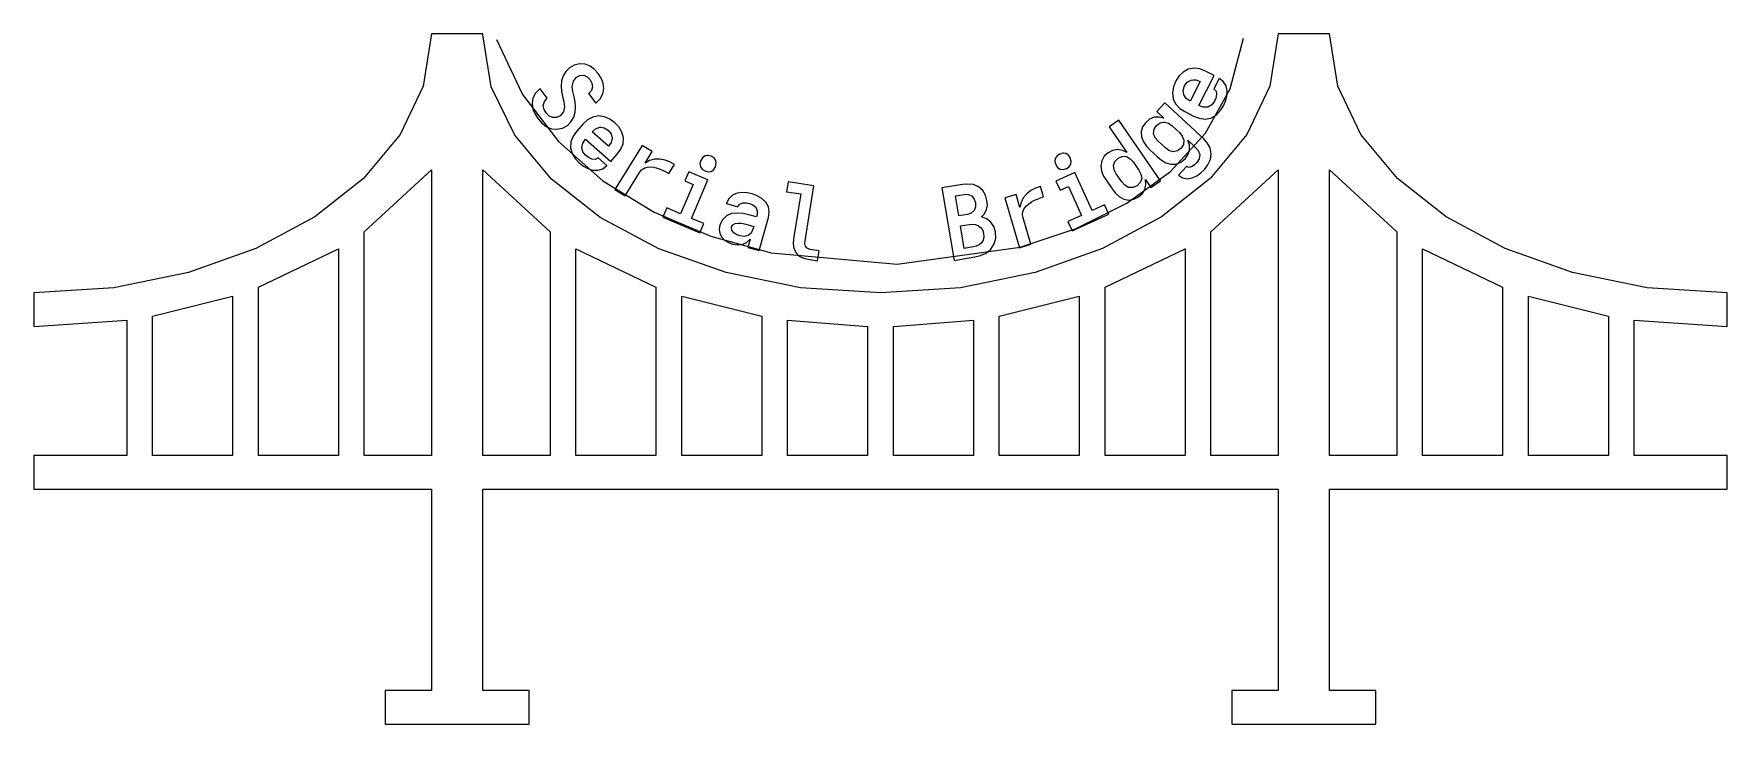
# Model space of a CAD drawing. Extents: x 0.5 to 32.2, y 0.5 to 13.4.
import ezdxf

# ---------------------------------------------------------------- set-up
doc = ezdxf.new("R2010")
doc.units = 0

msp = doc.modelspace()

# ---------------------------------------------------------------- linework, layer by layer
at = {"layer": 'g23', "color": 7}
for points in [[(7.942968, 13.436707), (7.791668, 12.461151), (7.357847, 11.551946), (6.671628, 10.728733), (5.76313, 10.011151), (4.662476, 9.418843), (3.399786, 8.971449), (2.005181, 8.688609), (0.508784, 8.589965), (0.508784, 7.961578), (2.246148, 8.0794), (2.246148, 5.55035), (0.508784, 5.55035), (0.508784, 4.921964), (7.942968, 4.921964), (7.942968, 1.152677), (7.079454, 1.152677), (7.079454, 0.52429), (9.770767, 0.52429), (9.770767, 1.152677), (8.907252, 1.152677), (8.907252, 4.921964), (23.776138, 4.921964), (23.776138, 1.152677), (22.912623, 1.152677), (22.912623, 0.52429), (25.603936, 0.52429), (25.603936, 1.152677), (24.739906, 1.152677), (24.739906, 4.921964), (32.174608, 4.921964), (32.174608, 5.55035), (30.436727, 5.55035), (30.436727, 8.0794), (32.174608, 7.961578), (32.174608, 8.589965), (30.678204, 8.688609), (29.283549, 8.971449), (28.020778, 9.418843), (26.920025, 10.011151), (26.011426, 10.728733), (25.325116, 11.551946), (24.891231, 12.461151), (24.739906, 13.436707), (23.776138, 13.436707), (23.624813, 12.461151), (23.190928, 11.551946), (22.504619, 10.728733), (21.59602, 10.011151), (20.495267, 9.418843), (19.232495, 8.971449), (17.83784, 8.688609), (16.341437, 8.589965), (14.848713, 8.688123), (13.45718, 8.969602), (12.196736, 9.414908), (11.097279, 10.004547), (10.188704, 10.719025), (9.50091, 11.538848), (9.063794, 12.444522), (8.907252, 13.416553), (8.907252, 13.436707), (7.942968, 13.436707)], [(9.162374, 13.331147), (9.64665, 12.302199), (10.318293, 11.422053), (11.148252, 10.688268), (12.107479, 10.098402), (13.166925, 9.650014), (14.297541, 9.340661), (16.656088, 9.129298), (18.950728, 9.444778), (20.00146, 9.79398), (20.949069, 10.267568), (21.764506, 10.8631), (22.418721, 11.578134), (22.882667, 12.41023), (23.127292, 13.356944)], [(10.713864, 12.877567), (10.614128, 12.853796), (10.526278, 12.803154), (10.454964, 12.732873), (10.404838, 12.65019), (10.377449, 12.556657), (10.368664, 12.460537), (10.374866, 12.362352), (10.39657, 12.265717), (10.419824, 12.170633), (10.43171, 12.073998), (10.410522, 11.978396), (10.353678, 11.901914), (10.283915, 11.870391), (10.20795, 11.871425), (10.141805, 11.905532), (10.090645, 11.960309), (10.051371, 12.024387), (10.035868, 12.097252), (10.055505, 12.170633), (10.104597, 12.22696), (10.110282, 12.23161), (9.975923, 12.408345), (9.964037, 12.399559), (9.891173, 12.325662), (9.842597, 12.234712), (9.827094, 12.131359), (9.842597, 12.028005), (9.882905, 11.933954), (9.940266, 11.846104), (10.009513, 11.767555), (10.091678, 11.702959), (10.187797, 11.663168), (10.290116, 11.6518), (10.393469, 11.67402), (10.485453, 11.725181), (10.553666, 11.793394), (10.603793, 11.87866), (10.631181, 11.972195), (10.640483, 12.068313), (10.632215, 12.165464), (10.613611, 12.261582), (10.589323, 12.358219), (10.577438, 12.454854), (10.598108, 12.550455), (10.658053, 12.62642), (10.721098, 12.657942), (10.793445, 12.661043), (10.858558, 12.63107), (10.910234, 12.57836), (10.945891, 12.516348), (10.957777, 12.445552), (10.935039, 12.376306), (10.887497, 12.324112), (10.881812, 12.319461), (11.016171, 12.142727), (11.028057, 12.151512), (11.099371, 12.224377), (11.14743, 12.312743), (11.16655, 12.411445), (11.155181, 12.513248), (11.115907, 12.607816), (11.060613, 12.693082), (10.9924, 12.77008), (10.910234, 12.832093), (10.815666, 12.870333), (10.713864, 12.877567), (10.713864, 12.877567)], [(22.205173, 12.796952), (22.095618, 12.775248), (21.998982, 12.722021), (21.920435, 12.64244), (21.861524, 12.548388), (21.818632, 12.444518), (21.801062, 12.335997), (21.813464, 12.224377), (21.861007, 12.12464), (21.936971, 12.043507), (22.031022, 11.985113), (22.197421, 11.899847), (22.30129, 11.856956), (22.411362, 11.842486), (22.520399, 11.862123), (22.618068, 11.917417), (22.694033, 11.995965), (22.753461, 12.091567), (22.792734, 12.180451), (22.819088, 12.272436), (22.82374, 12.368554), (22.80307, 12.463122), (22.75036, 12.54477), (22.675945, 12.604199), (22.576209, 12.409378), (22.617551, 12.362869), (22.626853, 12.299306), (22.61445, 12.234195), (22.588612, 12.175799), (22.536419, 12.106037), (22.463038, 12.065729), (22.378806, 12.065213), (22.297157, 12.094151), (22.584478, 12.655358), (22.41808, 12.740625), (22.314727, 12.780932), (22.205173, 12.796952), (22.205173, 12.796952)], [(22.195354, 12.578877), (22.238244, 12.574226), (22.318344, 12.545803), (22.130758, 12.179418), (22.060994, 12.227993), (22.012419, 12.29724), (22.000533, 12.380956), (22.026371, 12.464155), (22.078049, 12.532368), (22.153495, 12.573192), (22.195354, 12.578877), (22.195354, 12.578877)], [(21.658434, 12.145827), (21.507539, 11.982013), (21.640865, 11.859023), (21.551464, 11.880727), (21.457413, 11.87556), (21.37163, 11.840419), (21.30135, 11.780992), (21.243472, 11.699342), (21.216601, 11.606841), (21.223319, 11.509173), (21.257424, 11.416671), (21.313236, 11.336573), (21.380931, 11.266809), (21.518391, 11.139685), (21.594872, 11.076639), (21.679106, 11.02703), (21.774191, 11.000158), (21.871858, 11.001708), (21.960226, 11.036849), (22.037224, 11.100928), (22.090967, 11.175859), (22.120939, 11.262675), (22.118355, 11.356727), (22.088383, 11.44561), (22.228427, 11.315903), (22.282687, 11.253374), (22.312143, 11.177926), (22.303357, 11.096794), (22.25995, 11.027547), (22.216541, 10.986206), (22.170033, 10.955201), (22.115254, 10.939697), (22.063062, 10.954684), (21.911649, 10.791385), (21.989165, 10.745393), (22.079599, 10.727824), (22.171583, 10.742293), (22.256332, 10.778466), (22.330745, 10.834794), (22.398442, 10.89939), (22.465105, 10.985173), (22.511615, 11.084908), (22.525567, 11.194463), (22.505413, 11.301949), (22.452702, 11.399101), (22.379322, 11.479717), (21.658434, 12.145827)], [(11.069398, 11.901914), (10.960877, 11.880727), (10.863726, 11.826984), (10.783627, 11.750501), (10.659603, 11.610459), (10.592424, 11.520024), (10.551083, 11.417188), (10.543331, 11.306601), (10.572787, 11.198596), (10.630148, 11.105062), (10.707662, 11.02393), (10.784661, 10.963984), (10.866826, 10.915925), (10.95881, 10.886987), (11.055445, 10.883886), (11.147946, 10.914892), (11.223911, 10.972253), (11.05958, 11.117465), (11.004802, 11.088526), (10.940724, 11.095243), (10.880779, 11.123148), (10.830653, 11.162422), (10.775875, 11.230636), (10.755205, 11.311768), (10.775359, 11.393934), (10.823418, 11.465764), (11.295741, 11.048217), (11.419765, 11.188261), (11.484361, 11.278696), (11.526735, 11.380497), (11.533453, 11.492119), (11.505548, 11.59909), (11.448187, 11.694692), (11.371706, 11.77479), (11.281272, 11.841969), (11.180503, 11.886412), (11.069398, 11.901914), (11.069398, 11.901914)], [(20.80112, 11.821299), (20.617669, 11.694692), (20.948917, 11.214616), (20.866233, 11.25544), (20.773732, 11.270944), (20.682265, 11.25544), (20.600616, 11.21255), (20.526201, 11.145887), (20.48021, 11.061654), (20.464706, 10.964502), (20.477626, 10.866833), (20.514834, 10.776916), (20.565476, 10.693717), (20.671931, 10.539721), (20.732392, 10.461172), (20.803704, 10.394509), (20.890521, 10.347483), (20.986122, 10.32733), (21.080174, 10.342316), (21.169574, 10.387792), (21.238304, 10.44877), (21.286365, 10.527318), (21.304967, 10.619302), (21.295148, 10.712837), (21.397985, 10.563492), (21.58092, 10.689583), (20.80112, 11.821299)], [(21.628978, 11.787192), (21.650167, 11.786675), (21.727681, 11.763421), (21.795894, 11.715879), (21.933353, 11.588754), (21.986064, 11.524676), (22.01707, 11.448195), (22.005701, 11.367062), (21.961775, 11.297816), (21.895114, 11.247172), (21.816564, 11.231153), (21.73595, 11.254407), (21.669287, 11.302983), (21.531828, 11.430108), (21.478083, 11.492636), (21.449661, 11.569634), (21.458447, 11.650766), (21.503404, 11.721563), (21.569034, 11.77014), (21.628978, 11.787192), (21.628978, 11.787192)], [(11.111773, 11.69314), (11.174818, 11.681772), (11.248716, 11.636296), (11.301943, 11.569117), (11.32313, 11.485919), (11.302976, 11.403753), (11.25595, 11.333472), (10.947441, 11.605807), (11.01152, 11.661102), (11.090586, 11.69159), (11.111773, 11.69314), (11.111773, 11.69314)], [(11.883821, 11.350525), (11.375323, 10.522151), (11.564459, 10.405879), (11.834727, 10.845646), (11.872451, 10.892671), (11.921545, 10.926262), (11.980973, 10.944347), (12.042468, 10.948482), (12.102413, 10.942281), (12.163391, 10.926778), (12.221268, 10.906624), (12.276045, 10.88182), (12.330305, 10.852881), (12.384048, 10.821874), (12.490503, 10.995508), (12.40317, 11.042534), (12.312219, 11.076639), (12.215584, 11.09421), (12.117915, 11.09266), (12.02438, 11.064754), (11.939631, 11.016178), (12.073474, 11.234253), (11.883821, 11.350525)], [(13.102869, 11.161906), (13.059977, 11.153639), (13.012436, 11.119015), (12.980396, 11.067338), (12.965926, 11.008943), (12.973678, 10.950549), (13.008301, 10.903523), (13.059977, 10.871484), (13.118371, 10.856498), (13.176766, 10.864249), (13.223792, 10.898873), (13.255832, 10.950549), (13.270817, 11.008943), (13.263067, 11.067338), (13.228444, 11.11488), (13.176766, 11.146404), (13.117855, 11.161389), (13.102869, 11.161906), (13.102869, 11.161906)], [(19.767074, 11.205831), (19.751572, 11.204798), (19.693177, 11.188261), (19.64305, 11.155189), (19.60946, 11.106613), (19.60326, 11.048734), (19.619796, 10.99034), (19.652869, 10.939697), (19.701444, 10.906107), (19.759838, 10.899906), (19.817718, 10.916442), (19.86836, 10.950032), (19.90195, 10.998091), (19.908152, 11.056486), (19.891614, 11.11488), (19.858024, 11.165007), (19.809966, 11.198596), (19.767074, 11.205831), (19.767074, 11.205831)], [(20.901373, 11.14847), (20.942198, 11.141752), (21.012994, 11.101961), (21.068806, 11.040467), (21.175259, 10.88647), (21.212466, 10.812573), (21.225903, 10.730924), (21.196962, 10.653926), (21.139085, 10.596048), (21.063121, 10.561941), (20.982505, 10.562975), (20.909125, 10.603282), (20.854865, 10.665811), (20.748928, 10.819807), (20.709653, 10.892671), (20.699319, 10.974321), (20.725674, 11.051319), (20.784585, 11.11023), (20.859515, 11.143819), (20.901373, 11.14847), (20.901373, 11.14847)], [(7.942968, 10.891121), (7.942968, 5.55035), (6.687229, 5.55035), (6.687229, 9.732016), (7.942968, 10.891121), (7.942968, 10.891121)], [(8.907252, 10.891121), (10.162992, 9.732016), (10.162992, 5.55035), (8.907252, 5.55035), (8.907252, 10.891121)], [(12.755603, 10.858564), (12.681706, 10.684415), (12.836736, 10.618786), (12.60419, 10.071531), (12.345809, 10.181086), (12.271911, 10.007453), (12.963859, 9.713413), (13.037757, 9.887046), (12.80728, 9.985231), (13.113722, 10.706119), (12.755603, 10.858564)], [(19.976363, 10.845129), (19.62238, 10.682865), (19.700927, 10.511299), (19.854407, 10.581578), (20.101937, 10.041042), (19.846657, 9.924253), (19.925204, 9.752171), (20.608885, 10.06533), (20.530336, 10.236896), (20.302443, 10.13251), (19.976363, 10.845129)], [(23.776138, 10.891121), (23.776138, 5.55035), (22.519882, 5.55035), (22.519882, 9.732016), (23.776138, 10.891121), (23.776138, 10.891121)], [(24.739906, 10.891121), (25.995646, 9.732016), (25.995646, 5.55035), (24.739906, 5.55035), (24.739906, 10.891121)], [(13.752444, 10.470474), (13.658909, 10.455488), (13.57261, 10.417764), (13.50543, 10.351101), (13.464605, 10.267385), (13.463054, 10.262217), (13.673894, 10.202789), (13.674411, 10.204856), (13.708518, 10.251365), (13.765879, 10.27617), (13.828407, 10.27617), (13.890936, 10.264802), (13.957082, 10.238446), (14.010309, 10.192454), (14.03718, 10.128375), (14.033564, 10.059645), (14.020645, 10.01262), (13.876468, 10.052927), (13.77053, 10.077216), (13.664077, 10.085484), (13.558139, 10.074115), (13.459437, 10.033807), (13.384507, 9.95991), (13.340064, 9.863274), (13.326629, 9.781626), (13.33593, 9.703594), (13.372104, 9.631247), (13.429464, 9.572336), (13.497678, 9.532028), (13.575192, 9.504639), (13.664077, 9.489137), (13.755545, 9.496888), (13.836676, 9.536162), (13.904373, 9.59714), (13.860447, 9.440044), (14.07077, 9.381132), (14.244404, 10.000734), (14.258356, 10.099953), (14.245438, 10.198656), (14.196344, 10.288056), (14.122965, 10.358853), (14.036147, 10.408462), (13.940547, 10.443086), (13.847529, 10.46324), (13.752444, 10.470474), (13.752444, 10.470474)], [(14.616474, 10.669945), (14.586501, 10.483393), (14.849019, 10.442051), (14.715693, 9.599725), (14.708975, 9.510324), (14.721378, 9.420924), (14.761686, 9.342891), (14.823698, 9.279847), (14.902762, 9.241089), (14.990095, 9.219384), (15.16218, 9.191996), (15.191635, 9.378548), (15.020068, 9.405937), (14.971493, 9.425057), (14.93997, 9.462265), (14.929117, 9.512907), (14.933252, 9.565618), (15.09655, 10.59398), (14.616474, 10.669945)], [(17.977517, 10.627571), (17.87468, 10.619302), (17.491241, 10.554706), (17.71965, 9.199747), (18.103091, 9.264343), (18.214194, 9.290699), (18.318582, 9.336691), (18.406432, 9.410589), (18.469994, 9.50619), (18.496866, 9.617294), (18.490664, 9.733567), (18.460692, 9.830719), (18.404881, 9.916502), (18.322714, 9.976446), (18.227629, 10.011586), (18.285509, 10.072564), (18.325815, 10.149563), (18.340285, 10.231728), (18.33305, 10.317511), (18.305145, 10.417247), (18.253986, 10.507164), (18.175953, 10.575377), (18.079835, 10.616202), (17.977517, 10.627571), (17.977517, 10.627571)], [(19.333507, 10.583129), (19.240489, 10.549539), (19.15419, 10.504581), (19.076676, 10.444636), (19.012597, 10.370738), (18.970221, 10.282372), (18.950068, 10.186769), (18.877204, 10.432233), (18.66378, 10.369188), (18.940249, 9.436943), (19.153673, 9.499989), (19.006912, 9.99505), (18.997093, 10.054478), (19.004845, 10.113389), (19.0312, 10.169717), (19.069441, 10.218293), (19.113884, 10.2586), (19.166076, 10.293741), (19.219819, 10.323196), (19.275113, 10.347483), (19.33299, 10.368155), (19.391385, 10.387792), (19.333507, 10.583129)], [(17.942893, 10.436368), (17.9801, 10.43275), (18.047795, 10.403811), (18.093272, 10.347483), (18.116525, 10.277204), (18.117559, 10.201756), (18.093788, 10.13096), (18.039012, 10.082383), (17.969248, 10.059129), (17.804916, 10.031223), (17.74187, 10.405879), (17.906202, 10.433266), (17.942893, 10.436368), (17.942893, 10.436368)], [(13.677512, 9.897381), (13.727123, 9.894798), (13.775698, 9.887046), (13.82634, 9.874644), (13.970519, 9.834852), (13.955532, 9.780593), (13.922459, 9.710312), (13.864064, 9.662253), (13.789649, 9.646233), (13.713686, 9.658119), (13.653224, 9.67879), (13.598965, 9.713413), (13.560723, 9.764573), (13.556589, 9.826067), (13.58191, 9.867409), (13.62687, 9.890146), (13.677512, 9.897381), (13.677512, 9.897381)], [(18.060715, 9.877228), (18.12066, 9.870509), (18.177504, 9.847772), (18.223497, 9.810048), (18.25502, 9.758371), (18.270522, 9.700493), (18.275173, 9.638482), (18.262253, 9.57957), (18.231247, 9.528411), (18.184739, 9.48862), (18.129962, 9.464331), (18.071568, 9.450379), (17.907753, 9.422991), (17.836438, 9.845187), (18.00077, 9.872576), (18.060715, 9.877228), (18.060715, 9.877228)], [(6.205087, 9.417306), (6.205087, 5.55035), (4.708018, 5.55035), (4.708018, 8.696418), (6.205087, 9.417306), (6.205087, 9.417306)], [(10.645134, 9.416789), (12.142719, 8.696418), (12.142719, 5.55035), (10.645134, 5.55035), (10.645134, 9.416789)], [(22.03774, 9.416789), (22.03774, 5.55035), (20.540672, 5.55035), (20.540672, 8.696418), (22.03774, 9.416789), (22.03774, 9.416789)], [(26.477787, 9.417306), (27.975373, 8.696418), (27.975373, 5.55035), (26.477787, 5.55035), (26.477787, 9.417306)], [(4.225876, 8.527952), (4.225876, 5.55035), (2.72829, 5.55035), (2.72829, 8.155881), (4.225876, 8.527952), (4.225876, 8.527952)], [(12.624862, 8.527436), (14.120897, 8.155881), (14.120897, 5.55035), (12.624862, 5.55035), (12.624862, 8.527436)], [(20.05853, 8.527436), (20.05853, 5.55035), (18.561978, 5.55035), (18.561978, 8.155881), (20.05853, 8.527436), (20.05853, 8.527436)], [(28.457514, 8.527436), (29.954583, 8.155881), (29.954583, 5.55035), (28.457514, 5.55035), (28.457514, 8.527436)], [(14.603039, 8.0794), (16.100625, 7.963645), (16.100625, 5.55035), (14.603039, 5.55035), (14.603039, 8.0794)], [(18.079835, 8.0794), (18.079835, 5.55035), (16.582766, 5.55035), (16.582766, 7.963645), (18.079835, 8.0794), (18.079835, 8.0794)]]:
    msp.add_lwpolyline(points, dxfattribs=at)

doc.saveas('drawing.dxf')
